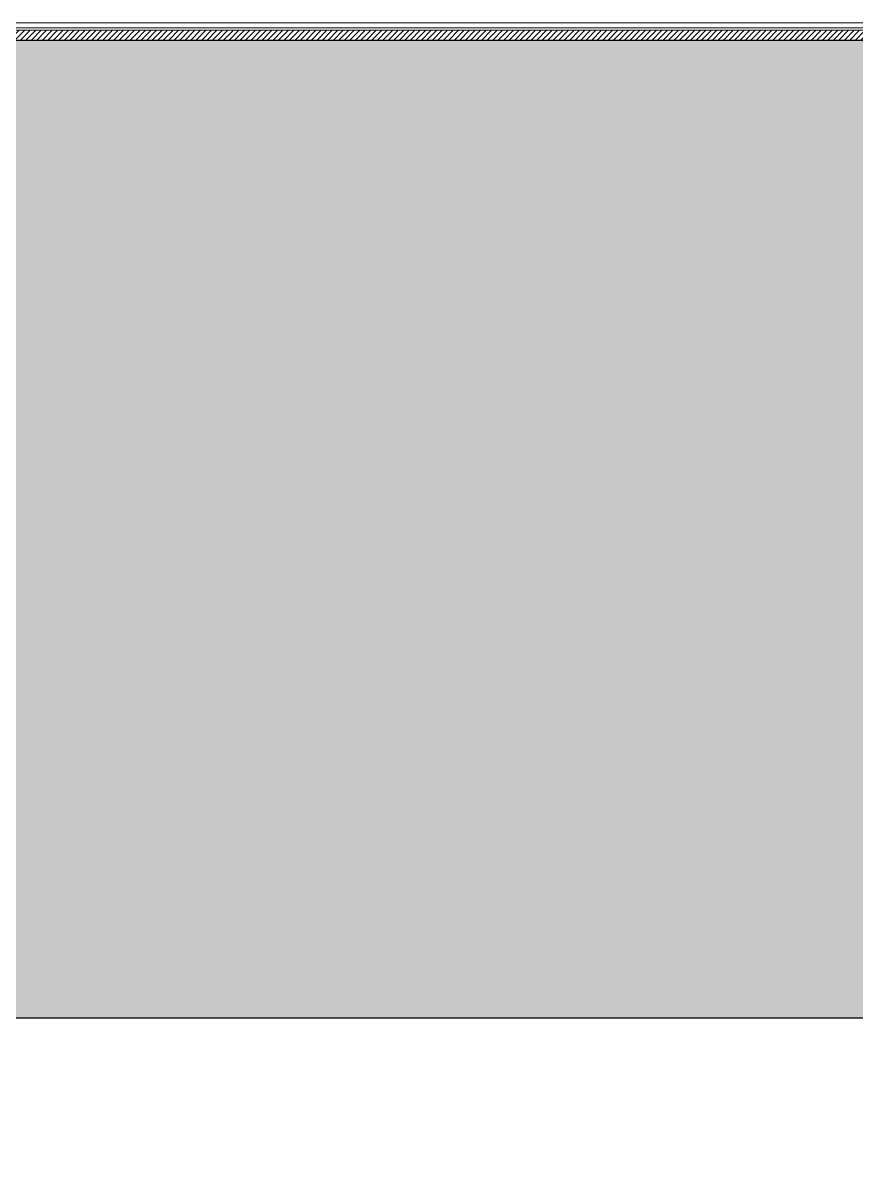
# Model space of a CAD drawing. Header units: millimetres. Extents: x -853320 to 19484, y -510814 to 9708.
# Drawn here: x 10960.1 to 11300.6, y 7417.1 to 7885.8 of the extents above; entities that cross this region are included whole.
import ezdxf

# ---------------------------------------------------------------- set-up
doc = ezdxf.new("R2010")
doc.units = ezdxf.units.MM
doc.linetypes.add('NASCOSTA', pattern=[9.525, 6.35, -3.175])
for name, color, linetype, lineweight in [('F_ARREDI', 7, 'Continuous', 5), ('F_MINERAL WALL', 6, 'Continuous', 5), ('F_MULTI laminato OPACO', 1, 'Continuous', 5), ('F_PARETE_nuove', 5, 'Continuous', 5), ('F_RIV.to PARETI e SOFFITTO_slider', 7, 'Continuous', 5)]:
    doc.layers.add(name, color=color, linetype=linetype, lineweight=lineweight)
doc.layers.add('F_PARETI_slider', color=1, linetype='Continuous', lineweight=5, true_color=0xff0000)
doc.layers.add('IA_ARREDI', color=73, linetype='Continuous')

# ---------------------------------------------------------------- blocks, each defined once
blk = doc.blocks.new('SLIDER grande_lato cucina_pianta_rev.01')
at = {"lineweight": 9}
for p, q in [((271008.48, -68596.85), (272194.48, -68596.85)), ((271008.48, -68598.85), (272194.48, -68598.85))]:
    blk.add_line(p, q, dxfattribs=at)
at = {"color": 1}
blk.add_lwpolyline([(267501.98, -68598.85), (276585.98, -68598.85), (276585.98, -69793.85), (267501.98, -69793.85)], close=True, dxfattribs=at)
blk = doc.blocks.new('BAGNO-LAVANDERIA_pianta_sol.B')
at = {"layer": 'IA_ARREDI', "ltscale": 10, "true_color": 0xcecce6, "transparency": 33554559}
h = blk.add_hatch(color=254, dxfattribs=at)
h.dxf.hatch_style = 1
h.paths.add_polyline_path([(865408.77, 518292.99), (864235.77, 518292.99), (864235.77, 518692.99), (865408.77, 518692.99)])
at = {"layer": 'IA_ARREDI', "ltscale": 10}
blk.add_lwpolyline([(865408.77, 518292.99), (864235.77, 518292.99), (864235.77, 518692.99), (865408.77, 518692.99)], close=True, dxfattribs=at)
blk = doc.blocks.new('RIV.to_pareti e soffitto_grande_lato cucina_rev.01_pianta')
at = {"layer": 'F_MULTI laminato OPACO', "color": 3, "linetype": 'NASCOSTA'}
blk.add_lwpolyline([(29676.12, 21800.66), (20592.12, 21800.66), (20592.12, 22976.66), (29676.12, 22976.66)], close=True, dxfattribs=at)
blk = doc.blocks.new('PARETI NUOVE_slider grande_cucina_rev.01_pianta')
at = {"layer": 'F_MINERAL WALL'}
h = blk.add_hatch(dxfattribs=at)
h.set_pattern_fill('ANSI31', color=256, scale=0.5)
h.set_pattern_definition([(45, (0, -9), (-1.122532015, 1.122532015), [])])
h.paths.add_polyline_path([(26671.62, 22967.66), (24572.42, 22967.66), (24572.42, 22971.66), (26671.62, 22971.66)])
at = {"layer": 'F_MINERAL WALL', "ltscale": 10}
blk.add_lwpolyline([(26671.62, 22967.66), (24572.42, 22967.66), (24572.42, 22971.66), (26671.62, 22971.66)], close=True, dxfattribs=at)

msp = doc.modelspace()

# ---------------------------------------------------------------- block references
at = {"layer": 'F_PARETI_slider'}
msp.add_blockref('SLIDER grande_lato cucina_pianta_rev.01', (-260805.128, 76482.668), dxfattribs=at)

# ---------------------------------------------------------------- next in the draw order: block references
at = {"layer": 'F_ARREDI', "color": 2, "lineweight": 5}
msp.add_blockref('BAGNO-LAVANDERIA_pianta_sol.B', (-853319.899, -510814.178), dxfattribs=at)
at = {"layer": 'F_PARETE_nuove'}
msp.add_blockref('PARETI NUOVE_slider grande_cucina_rev.01_pianta', (-13893.766, -15088.845), dxfattribs=at)
at = {"layer": 'F_RIV.to PARETI e SOFFITTO_slider'}
msp.add_blockref('RIV.to_pareti e soffitto_grande_lato cucina_rev.01_pianta', (-13895.268, -15092.845), dxfattribs=at)

doc.saveas('drawing.dxf')
